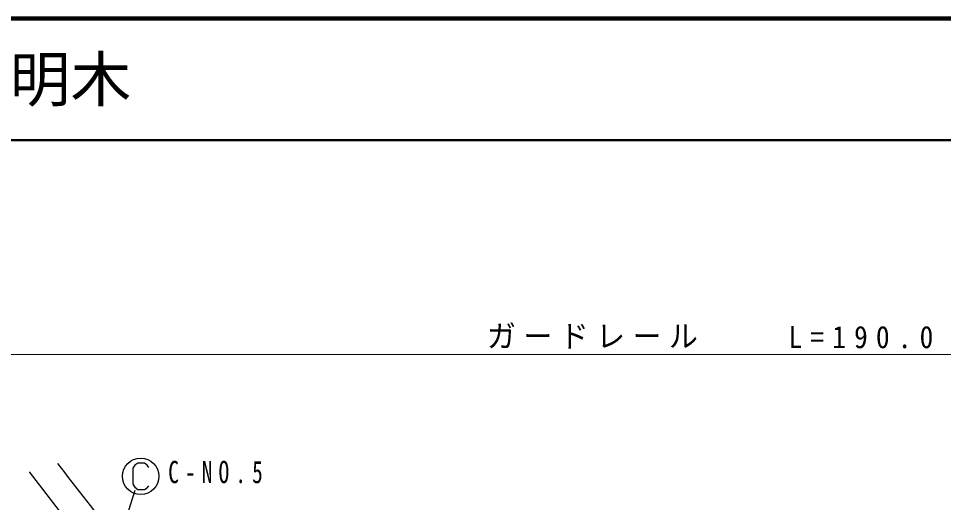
# Model space of a CAD drawing. Units: millimetres, scale not verified. Extents: x 40000 to 680000, y 20000 to 380000.
# Drawn here: x 425754 to 501800, y 340168 to 380000 of the extents above; entities that cross this region are included whole.
import ezdxf
from ezdxf.enums import TextEntityAlignment as Align

# ---------------------------------------------------------------- set-up
doc = ezdxf.new("R2010")
doc.units = ezdxf.units.MM
doc.header["$LTSCALE"] = 1000
for name, color, linetype, lineweight in [('M-BGD', 7, 'Continuous', 25), ('M-STR-HTXT', 7, 'Continuous', 13), ('M-STR-STRC', 7, 'Continuous', 25), ('M-TTL', 2, 'Continuous', 140), ('M-TTL-LINE', 7, 'Continuous', 50)]:
    doc.layers.add(name, color=color, linetype=linetype, lineweight=lineweight)
doc.layers.add('M-TTL-TXT', color=7, linetype='Continuous')
doc.styles.add('ＭＳ ゴシック', font='')
doc.styles.get('ＭＳ ゴシック').set_extended_font_data('MS Gothic')

msp = doc.modelspace()

# ---------------------------------------------------------------- linework, layer by layer
at = {"layer": 'M-BGD'}
msp.add_line((426628, 342692), (439195, 326446), dxfattribs=at)
msp.add_open_spline([(428960, 343381), (430541, 341336), (432122, 339291), (433734, 337274), (435650, 334878), (437611, 332522), (439730, 330279), (441395, 328518), (443157, 326826), (445170, 325505), (446028, 324942), (446932, 324446), (447835, 323951)], degree=3, knots=[0, 0, 0, 0, 1, 1, 1, 2, 2, 2, 3, 3, 3, 4, 4, 4, 4], dxfattribs=at)
at = {"layer": 'M-STR-HTXT'}
msp.add_line((400340, 352340), (566473, 352340), dxfattribs=at)
at = {"layer": 'M-STR-STRC'}
msp.add_line((430104, 324932), (435353, 341187), dxfattribs=at)
msp.add_lwpolyline([(436464, 343049), (436344, 343229), (436104, 343409), (435564, 343409), (435324, 343229), (435144, 342989), (435144, 341669), (435324, 341429), (435564, 341249), (436104, 341249), (436344, 341369), (436464, 341549)], dxfattribs=at)
msp.add_circle((435804, 342329), 1500, dxfattribs=at)
at = {"layer": 'M-TTL'}
msp.add_line((680000, 380000), (40000, 380000), dxfattribs=at)
at = {"layer": 'M-TTL-LINE'}
msp.add_line((40000, 370000), (680000, 370000), dxfattribs=at)

# ---------------------------------------------------------------- texts
at = {"layer": 'M-STR-HTXT', "char_height": 1833, "attachment_point": 7, "style": 'ＭＳ ゴシック'}
for s, insert in [('\\T1.26;\\W0.95;ガードレール', (464266, 352840)), ('\\T1.6;\\W0.9;L=190.0', (489064, 352840))]:
    msp.add_mtext(s, dxfattribs=dict(at, insert=insert))
at = {"layer": 'M-STR-STRC', "insert": (438066, 341733), "char_height": 1833, "attachment_point": 7, "style": 'ＭＳ ゴシック'}
msp.add_mtext('\\T1.58;\\W0.7;C-NO.5', dxfattribs=at)
at = {"layer": 'M-TTL-TXT', "style": 'ＭＳ ゴシック'}
msp.add_text('萩市大字明木', height=3666, dxfattribs=at).set_placement((405024, 375000), align=Align.MIDDLE_LEFT)

doc.saveas('drawing.dxf')
